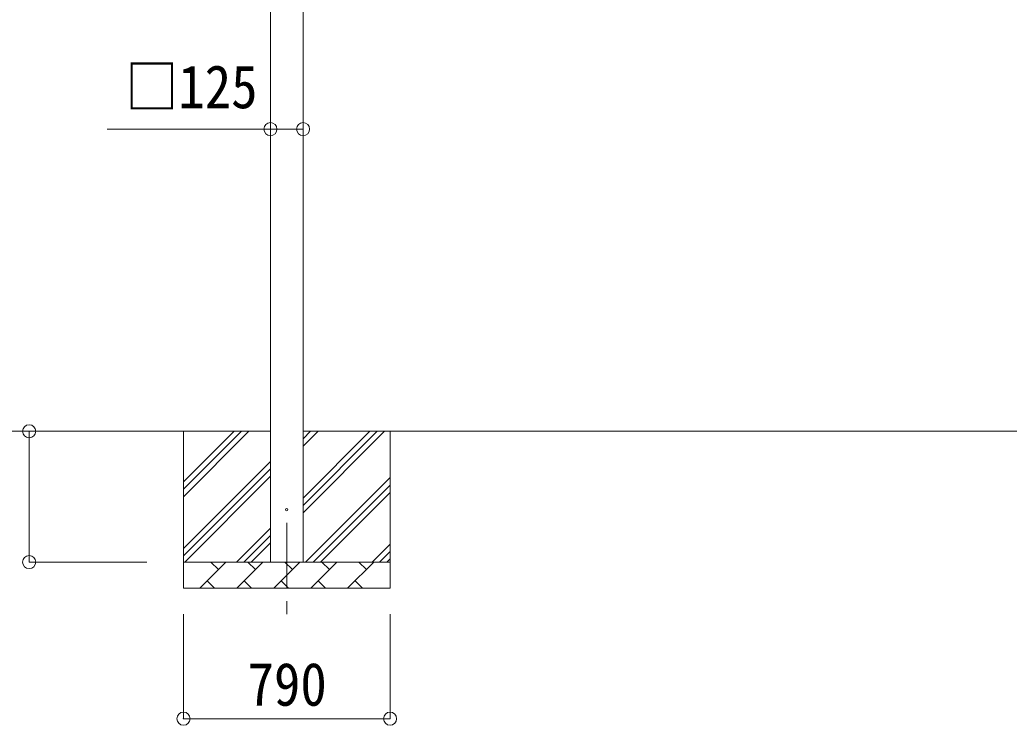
# Model space of a CAD drawing. Units: millimetres at full size, sheet at 1:50. Extents: x -14053 to 14053, y -9700 to 9700.
# Drawn here: x -9539 to -5756, y -6724 to -4027 of the extents above; entities that cross this region are included whole.
import ezdxf
from ezdxf.enums import TextEntityAlignment as Align

# ---------------------------------------------------------------- set-up
doc = ezdxf.new("R2010")
doc.units = ezdxf.units.MM
doc.header["$LTSCALE"] = 50
doc.header["$PDMODE"] = 32
doc.header["$PDSIZE"] = 50
doc.linetypes.add('CHAIN1', pattern=[8, 5, -1, 1, -1])
for name, color, linetype, lineweight in [('0-1_Defpoints', 7, 'CHAIN1', 9), ('0-2_TEXT1', 4, 'Continuous', 9), ('0-3_SHAPE', 7, 'Continuous', 9), ('0-8_TABLE1', 6, 'Continuous', 9)]:
    doc.layers.add(name, color=color, linetype=linetype, lineweight=lineweight)
doc.styles.add('ＭＳ ゴシック', font='')
doc.styles.get('ＭＳ ゴシック').set_extended_font_data('MS Gothic')

msp = doc.modelspace()

# ---------------------------------------------------------------- linework, layer by layer
at = {"layer": '0-1_Defpoints'}
msp.add_line((-8518.4, -5950.37), (-8518.4, -6299.37), dxfattribs=at)
at = {"layer": '0-2_TEXT1'}
for p, q in [((-8580.9, -6100.37), (-8580.9, -2600.37)), ((-8455.9, -2600.37), (-8455.9, -6100.37))]:
    msp.add_line(p, q, dxfattribs=at)
msp.add_circle((-8518.4, -5900.37), 4.5, dxfattribs=at)
at = {"layer": '0-3_SHAPE'}
for p, q in [((-8580.9, -5600.37), (-10217.1, -5600.37)), ((-8913.4, -5600.37), (-8913.4, -6200.37)), ((-8913.4, -5793.85), (-8719.92, -5600.37)), ((-8913.4, -5822.14), (-8691.63, -5600.37)), ((-8913.4, -5850.42), (-8663.35, -5600.37)), ((-3907.9, -5600.37), (-8455.9, -5600.37)), ((-8455.9, -5629.2), (-8427.08, -5600.37)), ((-8455.9, -5657.48), (-8398.79, -5600.37)), ((-8455.9, -5912.04), (-8144.23, -5600.37)), ((-8455.9, -5855.47), (-8200.8, -5600.37)), ((-8455.9, -5883.76), (-8172.52, -5600.37)), ((-8123.4, -5600.37), (-8123.4, -6200.37)), ((-8913.4, -6048.41), (-8580.9, -5715.91)), ((-8913.4, -6076.7), (-8580.9, -5744.2)), ((-8908.79, -6100.37), (-8580.9, -5772.48)), ((-8446.24, -6100.37), (-8123.4, -5777.53)), ((-8417.96, -6100.37), (-8123.4, -5805.81)), ((-8389.67, -6100.37), (-8123.4, -5834.1)), ((-8710.8, -6100.37), (-8580.9, -5970.47)), ((-8682.52, -6100.37), (-8580.9, -5998.76)), ((-8654.23, -6100.37), (-8580.9, -6027.04)), ((-8191.68, -6100.37), (-8123.4, -6032.09)), ((-8163.4, -6100.37), (-8123.4, -6060.37)), ((-8135.12, -6100.37), (-8123.4, -6088.66)), ((-8913.4, -6100.37), (-8123.4, -6100.37)), ((-8851.24, -6200.37), (-8751.24, -6100.37)), ((-8779.8, -6128.93), (-8808.35, -6100.37)), ((-8709.82, -6200.37), (-8609.82, -6100.37)), ((-8638.37, -6128.93), (-8666.93, -6100.37)), ((-8568.4, -6200.37), (-8468.4, -6100.37)), ((-8496.95, -6128.93), (-8525.51, -6100.37)), ((-8426.98, -6200.37), (-8326.98, -6100.37)), ((-8355.53, -6128.93), (-8384.09, -6100.37)), ((-8285.56, -6200.37), (-8185.56, -6100.37)), ((-8214.11, -6128.93), (-8242.66, -6100.37)), ((-8123.4, -6200.37), (-8913.4, -6200.37)), ((-8822.69, -6171.82), (-8794.14, -6200.37)), ((-8681.27, -6171.82), (-8652.71, -6200.37)), ((-8539.85, -6171.82), (-8511.29, -6200.37)), ((-8398.43, -6171.82), (-8369.87, -6200.37)), ((-8257, -6171.82), (-8228.45, -6200.37))]:
    msp.add_line(p, q, dxfattribs=at)
at = {"layer": '0-8_TABLE1'}
for p, q in [((-9503.4, -5600.37), (-9053.4, -5600.37)), ((-9503.4, -6100.37), (-9503.4, -5600.37)), ((-9503.4, -6100.37), (-9053.4, -6100.37)), ((-8913.4, -6699.37), (-8913.4, -6299.37)), ((-8123.4, -6699.37), (-8123.4, -6299.37)), ((-8913.4, -6699.37), (-8123.4, -6699.37))]:
    msp.add_line(p, q, dxfattribs=at)
msp.add_lwpolyline([(-8455.9, -4444.7), (-8580.9, -4444.7), (-9205.47, -4444.7)], dxfattribs=at)
for p in [(-8580.9, -4444.7), (-8455.9, -4444.7), (-9503.4, -5600.37), (-9503.4, -6100.37), (-8913.4, -6699.37), (-8123.4, -6699.37)]:
    msp.add_point(p, dxfattribs=at)

# ---------------------------------------------------------------- texts
at = {"layer": '0-8_TABLE1', "color": 7, "style": 'ＭＳ ゴシック', "width": 0.9}
for s, p in [('□125', (-9135.73, -4414.34)), ('790', (-8668.4, -6699.37))]:
    msp.add_text(s, height=165, dxfattribs=at).set_placement(p, align=Align.BOTTOM_LEFT)

doc.saveas('drawing.dxf')
